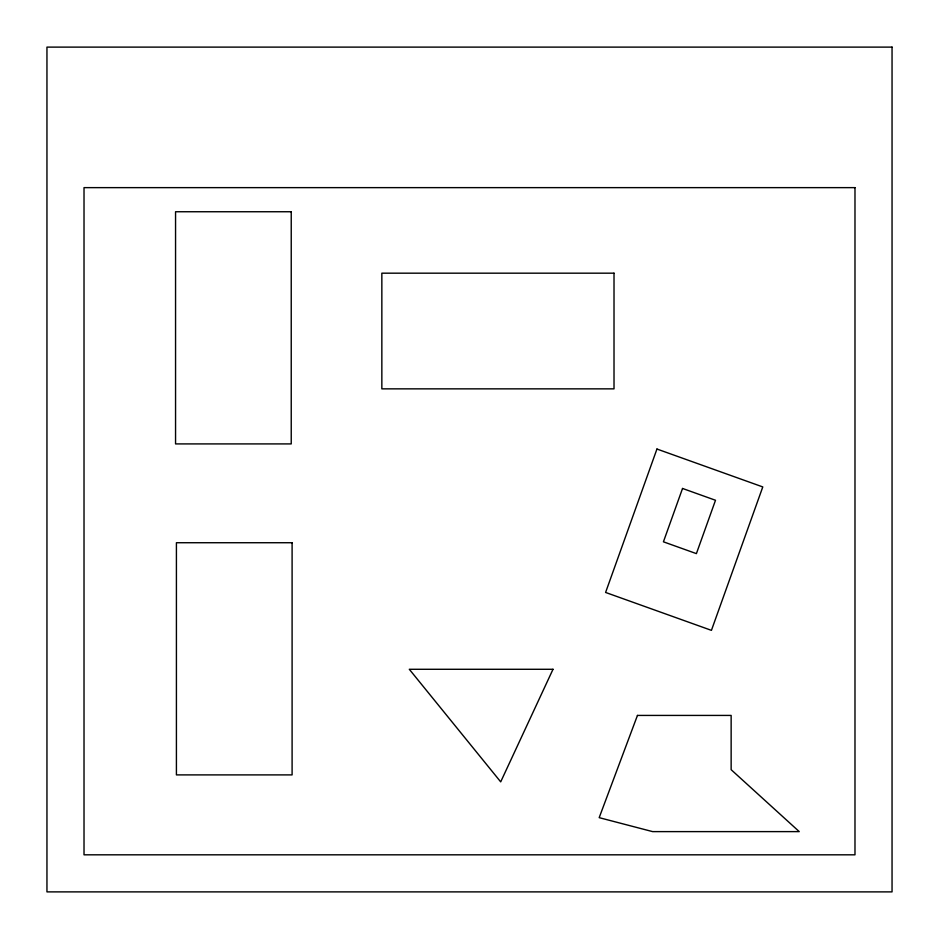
<?xml version="1.0" encoding="UTF-8"?>
<svg xmlns="http://www.w3.org/2000/svg" width="939" height="939" viewBox="0 0 939 939"><rect width="100%" height="100%" fill="white"/><g stroke="black" fill="none" stroke-linecap="round" stroke-linejoin="round"><path stroke-width="1.41" d="M656.948 449.03L605.596 592.45L711.433 630.351L762.785 486.93L656.948 449.03M682.536 488.456L663.427 541.815L696.398 553.623L715.506 500.264L682.536 488.456M637.452 715.424L599.188 817.658L652.617 831.614L799.242 831.614L731.141 769.687L731.141 715.424L637.452 715.424M553.012 669.284L500.698 781.87L409.31 669.284L553.012 669.284M892.05 47.114L46.95 47.114L46.95 891.886L892.05 891.886L892.05 47.114M854.983 187.636L84.017 187.636L84.017 854.819L854.983 854.819L854.983 187.636M291.231 211.745L175.558 211.745L175.558 443.912L291.231 443.912L291.231 211.745M614.012 273.179L381.844 273.179L381.844 388.852L614.012 388.852L614.012 273.179M292.099 542.73L176.415 542.73L176.415 774.898L292.099 774.898L292.099 542.73"/></g></svg>
